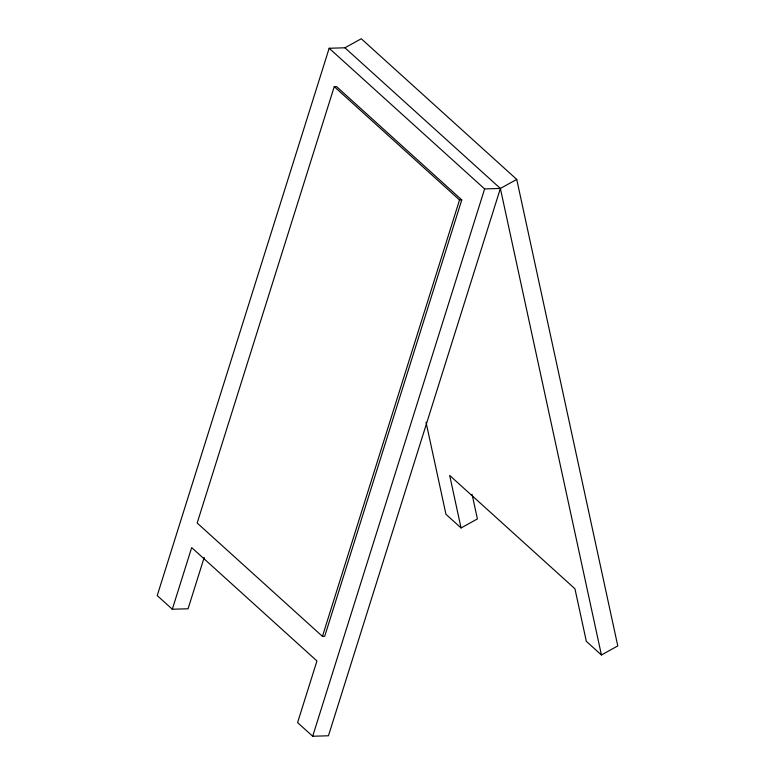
<?xml version="1.0" encoding="UTF-8"?>
<svg xmlns="http://www.w3.org/2000/svg" width="775" height="775" viewBox="0 0 775 775"><rect width="100%" height="100%" fill="white"/><g stroke="black" fill="none" stroke-linecap="round" stroke-linejoin="round"><path stroke-width="1.16" d="M472.101 494.402L477.41 518.921L461.057 527.959L449.674 475.424L574.943 588.777L586.326 641.312L601.419 654.972L617.782 645.933L516.741 179.412L361.276 38.75L344.923 47.788L329.162 48.263L157.218 595.587L172.312 609.237L188.073 608.772L204.213 557.409M334.257 86.635L197.17 523.018L322.439 636.372L324.696 636.304L461.774 199.921L336.505 86.567L334.257 86.635L459.527 199.989L461.774 199.921M172.312 609.237L191.677 547.605L316.946 660.959L297.59 722.591L312.683 736.25L328.445 735.775L500.379 188.451L516.741 179.412M322.439 636.372L459.527 199.989M312.683 736.25L484.617 188.926L329.162 48.263M484.617 188.926L500.379 188.451L601.419 654.972M344.923 47.788L500.379 188.451M461.057 527.959L445.964 514.3L426.008 422.181"/></g></svg>
